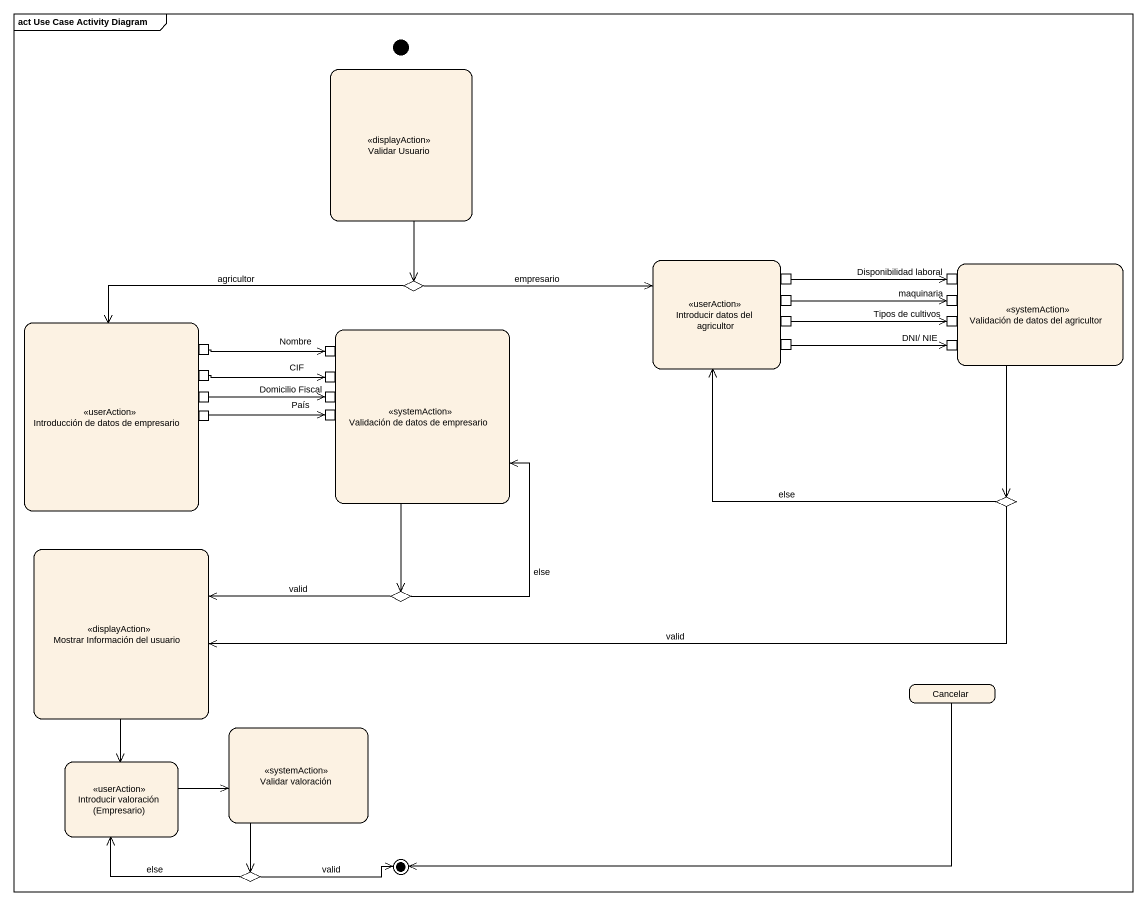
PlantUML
@startuml
mainframe act Use Case Activity Diagram
hide empty description
state initial1 <<start>>
state "Validar Usuario" as Validar_Usuario <<displayAction>>
state "Introducir datos del agricultor" as Introducir_datos_del <<userAction>> {
  state pin1 <<outputPin>>
  state pin2 <<outputPin>>
  state pin4 <<outputPin>>
  state pin5 <<outputPin>>
}
state "Validación de datos del agricultor" as Validación_de_datos_del <<systemAction>> {
  state "Disponibilidad laboral" as Disponibilidad_laboral <<inputPin>>
  state maquinaria <<inputPin>>
  state "DNI/ NIE" as DNI_NIE <<inputPin>>
  state "Tipos de cultivos" as Tipos_de_cultivos <<inputPin>>
}
state choice1 <<choice>>
state "Introducción de datos de empresario" as Introducción_de_datos_de <<userAction>> {
  state pin3 <<outputPin>>
  state pin6 <<outputPin>>
  state pin7 <<outputPin>>
  state pin8 <<outputPin>>
}
state "Validación de datos de empresario" as Validación_de_datos_de <<systemAction>> {
  state Nombre <<inputPin>>
  state CIF <<inputPin>>
  state País <<inputPin>>
  state "Domicilio Fiscal" as Domicilio_Fiscal <<inputPin>>
}
state choice2 <<choice>>
state "Mostrar Información del usuario" as Mostrar_Información_del <<displayAction>>
state choice3 <<choice>>
state Cancelar
state "Validar valoración" as Validar_valoración <<systemAction>>
state "Introducir valoración (Empresario)" as Introducir_valoración <<userAction>>
state choice4 <<choice>>
Validar_Usuario --> choice1
pin1 -right-> Disponibilidad_laboral
Validación_de_datos_del --> choice2
choice1 -right-> Introducir_datos_del : empresario
choice1 -left-> Introducción_de_datos_de : agricultor
pin2 -right-> maquinaria
pin3 -right-> Nombre
Validación_de_datos_de --> choice3
pin4 -right-> DNI_NIE
pin5 -right-> Tipos_de_cultivos
pin6 -right-> CIF
pin7 -right-> Domicilio_Fiscal
pin8 -right-> País
choice2 -up-> Introducir_datos_del : else
choice2 -left-> Mostrar_Información_del : valid
Mostrar_Información_del --> Introducir_valoración
choice3 -up-> Validación_de_datos_de : else
choice3 -left-> Mostrar_Información_del : valid
Validar_valoración --> choice4
Introducir_valoración -right-> Validar_valoración
choice4 -up-> Introducir_valoración : else
Cancelar -left-> [*]
choice4 -right-> [*] : valid
@enduml
